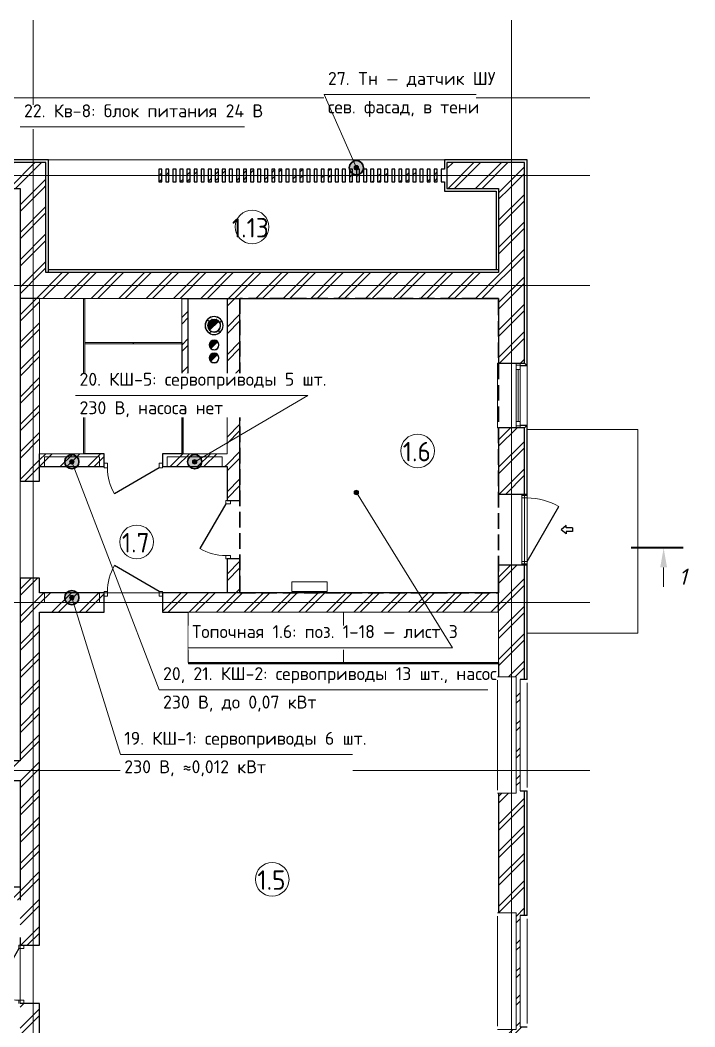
# Model space of a CAD drawing. Header units: millimetres. Extents: x -5016 to 62892, y -6019 to 88916.
# Drawn here: x 12400 to 22834, y 2340 to 17902 of the extents above; entities that cross this region are included whole.
import ezdxf
from ezdxf.enums import TextEntityAlignment as Align

# ---------------------------------------------------------------- set-up
doc = ezdxf.new("R2010")
doc.units = ezdxf.units.MM
for name, pattern in [('ОВ_ШТРИХ', [330, 240, -90]), ('Осевая 12-2-2', [16, 12, -2, 0, -2]), ('Пунктир 2-1_5', [3.5, 2, -1.5])]:
    doc.linetypes.add(name, pattern=pattern)
for name, color, linetype, lineweight in [('A-AREA-IDEN', 8, 'Continuous', 13), ('A-COLS', 8, 'Continuous', 13), ('A-DETL-GENF', 9, 'Continuous', 13), ('A-DOOR', 8, 'Continuous', 13), ('A-FLOR', 9, 'Continuous', 13), ('A-GLAZ', 8, 'Continuous', 13), ('A-WALL', 8, 'Continuous', 13), ('A-WALL-PATT', 8, 'Continuous', 13), ('G-ANNO-SYMB', 8, 'Continuous', 13), ('I-FURN', 9, 'Continuous', 13), ('S-GRID', 8, 'Continuous', 13), ('АР_подложка', 8, 'Continuous', 13), ('ОВ_выноски', 7, 'Continuous', 18), ('ОВ_марки', 7, 'Continuous', 18), ('ТЗ_зона', 8, 'Continuous', 25), ('ТЗ_контекст', 8, 'Continuous', 18), ('ТЗ_ЭОМ', 1, 'Continuous', 35)]:
    doc.layers.add(name, color=color, linetype=linetype, lineweight=lineweight)
doc.styles.add('GOST', font='isocpeur.ttf', dxfattribs={"width": 0.9})
doc.styles.add('GOST Common', font='GOST_Common.ttf', dxfattribs={"height": 300})
doc.styles.add('ISOCPEUR_I', font='isocpeui.ttf', dxfattribs={"height": 250})
pattern_1 = [(45, (0, 0), (-212.132, 212.132), []), (45, (0, 100), (-212.132, 212.132), [])]

# ---------------------------------------------------------------- blocks, each defined once
blk = doc.blocks.new('INT 19 Дверь межкомнатная одностворчатая - 900 х 2370 _800_ Глухое Л-НАР-V1-Этаж 1 - Планировка')
at = {"layer": 'A-DOOR', "lineweight": 25}
blk.add_line((400, 170), (-293, 570), dxfattribs=at)
at = {"layer": 'A-DOOR'}
for p, q in [((-400, 170), (-450, 170)), ((-400, 95), (-400, 170)), ((400, 95), (400, 170)), ((400, 170), (450, 170)), ((450, 170), (450, 95)), ((-450, 150), (-450, 95)), ((-450, 95), (-400, 95)), ((450, 95), (400, 95))]:
    blk.add_line(p, q, dxfattribs=at)
blk.add_arc((400, 170), 800, 150, 180, dxfattribs=at)
blk = doc.blocks.new('INT 19 Дверь межкомнатная одностворчатая - 900 х 2370 _800_ Глухое Л-НАР-1569038-Этаж 1 - Планировка')
at = {"layer": 'A-DOOR', "lineweight": 25}
blk.add_line((400, 170), (-293, 570), dxfattribs=at)
at = {"layer": 'A-DOOR'}
for p, q in [((-400, 170), (-450, 170)), ((-450, 170), (-450, 95)), ((-400, 95), (-400, 170)), ((400, 95), (400, 170)), ((400, 170), (450, 170)), ((450, 170), (450, 95)), ((-450, 95), (-400, 95)), ((450, 95), (400, 95))]:
    blk.add_line(p, q, dxfattribs=at)
blk.add_arc((400, 170), 800, 150, 180, dxfattribs=at)
blk = doc.blocks.new('INT 19 Дверь межкомнатная одностворчатая - 900 х 2370 _800_ Глухое Л-НАР-1569067-Этаж 1 - Планировка')
at = {"layer": 'A-DOOR', "lineweight": 25}
blk.add_line((400, 120), (-293, 520), dxfattribs=at)
at = {"layer": 'A-DOOR'}
for p, q in [((-400, 120), (-450, 120)), ((-450, 120), (-450, 45)), ((-450, 45), (-400, 45)), ((-400, 45), (-400, 120)), ((400, 45), (400, 120)), ((400, 120), (450, 120)), ((450, 45), (400, 45)), ((450, 120), (450, 45))]:
    blk.add_line(p, q, dxfattribs=at)
blk.add_arc((400, 120), 800, 150, 180, dxfattribs=at)
blk = doc.blocks.new('INT 18 Шкаф - INT 18 Шкаф-1611660-Этаж 1 - Планировка')
at = {"layer": 'I-FURN'}
for p, q in [((-400, 350), (400, 350)), ((-400, 350), (-400, -330)), ((400, -330), (400, 350)), ((400, -330), (-400, -330)), ((-398.5, -332), (-0.8, -332)), ((-398.5, -332), (-398.5, -350)), ((-0.8, -350), (-398.5, -350)), ((-0.8, -350), (-0.8, -332)), ((0.8, -332), (398.5, -332)), ((0.8, -332), (0.8, -350)), ((398.5, -350), (0.8, -350)), ((398.5, -350), (398.5, -332))]:
    blk.add_line(p, q, dxfattribs=at)
blk = doc.blocks.new('INT 18 Шкаф - INT 18 Шкаф-1564175-Этаж 1 - Планировка')
at = {"layer": 'I-FURN'}
for p, q in [((-1200, 350), (1200, 350)), ((-1200, 350), (-1200, -430)), ((1200, -430), (1200, 350)), ((1200, -430), (-1200, -430)), ((-1198.5, -432), (-0.8, -432)), ((-1198.5, -432), (-1198.5, -450)), ((-0.8, -450), (-1198.5, -450)), ((-0.8, -450), (-0.8, -432)), ((0.8, -432), (1198.5, -432)), ((0.8, -432), (0.8, -450)), ((1198.5, -450), (0.8, -450)), ((1198.5, -450), (1198.5, -432))]:
    blk.add_line(p, q, dxfattribs=at)
blk = doc.blocks.new('INT 19 Дверь входная одностворчатая с остеклением - 1100 х 2480 ОС-Сверху 2-1581826-Этаж 1 - Планировка')
at = {"layer": 'A-DOOR', "lineweight": 25}
for p, q in [((-30, 940), (-30, 842)), ((-30, 940), (0, 940)), ((0, 940), (30, 940)), ((30, 940), (30, 842)), ((-65, 842), (0, 764)), ((-30, 842), (-65, 842)), ((65, 842), (0, 764)), ((30, 842), (65, 842)), ((490, 240), (-359, 730))]:
    blk.add_line(p, q, dxfattribs=at)
at = {"layer": 'A-DOOR'}
for p, q in [((-550, 240), (-530, 240)), ((-550, 240), (-550, 160)), ((-550, 160), (-530, 160)), ((-530, 160), (-530, 240)), ((-530, 240), (-490, 240)), ((-530, 160), (-530, 240)), ((-490, 160), (-530, 160)), ((-490, 240), (490, 240)), ((-490, 240), (-490, 160)), ((-490, 160), (490, 160)), ((530, 240), (490, 240)), ((490, 240), (490, 160)), ((490, 160), (530, 160)), ((530, 240), (550, 240)), ((530, 160), (530, 240)), ((530, 160), (530, 240)), ((530, 160), (550, 160)), ((550, 240), (550, 160))]:
    blk.add_line(p, q, dxfattribs=at)
blk.add_arc((490, 240), 980, 150, 180, dxfattribs=at)
blk = doc.blocks.new('INT 20 Окно Прямоугольник 1ст - INT 20 Окно Прямоугольник 1ст 1000-3000h-1568821-Этаж 1 - Планировка')
at = {"layer": 'A-GLAZ'}
for p, q in [((460, 240), (-460, 240)), ((-500, 130), (-400, 130)), ((-470, 130), (-500, 130)), ((-500, 70), (-470, 70)), ((-400, 70), (-500, 70)), ((-470, 70), (-470, 130)), ((-400, 130), (-470, 130)), ((-470, 130), (-470, 70)), ((-470, 70), (-400, 70)), ((400, 130), (500, 130)), ((470, 130), (400, 130)), ((500, 70), (400, 70)), ((400, 70), (470, 70)), ((500, 130), (470, 130)), ((470, 130), (470, 70)), ((470, 70), (470, 130)), ((470, 70), (500, 70)), ((-500, -200), (-500, -220)), ((-500, -220), (500, -220)), ((500, -220), (500, -200))]:
    blk.add_line(p, q, dxfattribs=at)
blk = doc.blocks.new('INT 20 Откосы окон снаружи Прямоугольник - INT 20 Откосы окон снаружи Прямоугольник-1566574-Этаж 1 - Планировка')
at = {"layer": 'A-WALL', "lineweight": 25}
for p, q in [((-477, 30), (-477, -80)), ((443, -80), (443, 30))]:
    blk.add_line(p, q, dxfattribs=at)
blk = doc.blocks.new('INT 20 Створка - 05_ Правое поворотно-откидное-1566575-Этаж 1 - Планировка')
at = {"layer": 'A-GLAZ'}
for p, q in [((400, 30), (-400, 30)), ((-400, 30), (-400, -30)), ((400, 30), (-400, 30)), ((-400, 30), (-400, -30)), ((400, -30), (400, 30)), ((400, -30), (400, 30)), ((-400, 0), (400, 0)), ((-400, -30), (400, -30)), ((-400, -30), (400, -30))]:
    blk.add_line(p, q, dxfattribs=at)
blk = doc.blocks.new('INT 18 Шкаф - INT 18 Шкаф-1565127-Этаж 1 - Планировка')
at = {"layer": 'I-FURN'}
for p, q in [((-750, 350), (750, 350)), ((-750, 350), (-750, -330)), ((750, -330), (750, 350)), ((750, -330), (-750, -330)), ((-748.5, -332), (-0.8, -332)), ((-748.5, -332), (-748.5, -350)), ((-0.8, -350), (-748.5, -350)), ((-0.8, -350), (-0.8, -332)), ((0.8, -332), (748.5, -332)), ((0.8, -332), (0.8, -350)), ((748.5, -350), (0.8, -350)), ((748.5, -350), (748.5, -332))]:
    blk.add_line(p, q, dxfattribs=at)
blk = doc.blocks.new('INT 20 Откосы окон снаружи Прямоугольник - INT 20 Откосы окон снаружи Прямоугольник-1566578-Этаж 1 - Планировка')
at = {"layer": 'A-WALL', "lineweight": 25}
for p, q in [((-877, 30), (-877, -80)), ((843, -80), (843, 30))]:
    blk.add_line(p, q, dxfattribs=at)
blk = doc.blocks.new('INT 20 Подоконник - Подоконник внутри-1566579-Этаж 1 - Планировка')
at = {"layer": 'A-GLAZ'}
for p, q in [((-950, 0), (-950, -290)), ((850, 0), (-950, 0)), ((850, -290), (850, 0)), ((-900, -290), (800, -290))]:
    blk.add_line(p, q, dxfattribs=at)
blk = doc.blocks.new('INT 20 Подоконник - Подоконник снаружи-1566581-Этаж 1 - Планировка')
at = {"layer": 'A-GLAZ'}
for p, q in [((-910, 0), (-910, 110)), ((810, 0), (-910, 0)), ((-860, 110), (760, 110)), ((810, 110), (810, 0))]:
    blk.add_line(p, q, dxfattribs=at)
blk = doc.blocks.new('INT 19 Дверь межкомнатная одностворчатая - 900 х 2370 _800_ Глухое П-НАР-1569071-Этаж 1 - Планировка')
at = {"layer": 'A-DOOR', "lineweight": 25}
blk.add_line((-400, 120), (293, 520), dxfattribs=at)
at = {"layer": 'A-DOOR'}
for p, q in [((-400, 120), (-450, 120)), ((-450, 120), (-450, 45)), ((-450, 45), (-400, 45)), ((-400, 45), (-400, 120)), ((400, 45), (400, 120)), ((400, 120), (450, 120)), ((450, 45), (400, 45)), ((450, 120), (450, 45))]:
    blk.add_line(p, q, dxfattribs=at)
blk.add_arc((-400, 120), 800, 360, 30, dxfattribs=at)
blk = doc.blocks.new('INT 18 Шкаф - INT 18 Шкаф-1565469-Этаж 1 - Планировка')
at = {"layer": 'I-FURN'}
for p, q in [((-1200, 330), (-1200, -350)), ((-1200, 330), (1200, 330)), ((-1198.5, 350), (-1198.5, 332)), ((-0.8, 332), (-1198.5, 332)), ((-520, 350), (-0.8, 350)), ((-0.8, 332), (-0.8, 350)), ((0.8, 350), (1198.5, 350)), ((0.8, 350), (0.8, 332)), ((1198.5, 332), (0.8, 332)), ((1198.5, 332), (1198.5, 350)), ((1200, -350), (1200, 330)), ((1200, -350), (-1200, -350))]:
    blk.add_line(p, q, dxfattribs=at)
blk = doc.blocks.new('Разрез - Номер сзади-3578-Этаж 1 - Планировка')
at = {"layer": 'G-ANNO-SYMB'}
blk.add_hatch(color=256, dxfattribs=at).paths.add_polyline_path([(2.47, -3), (3, 0), (3.53, -3)])
at = {"layer": 'G-ANNO-SYMB', "lineweight": 40}
blk.add_line((0, 0), (8, 0), dxfattribs=at)
at = {"layer": 'G-ANNO-SYMB'}
blk.add_line((3, -3), (3, -6), dxfattribs=at)
blk = doc.blocks.new('INT Марка помещения - Номер помещения _ Площадь _ Имя-1615504-Этаж 1 - Планировка')
at = {"layer": 'A-AREA-IDEN'}
for start, end in [(360, 180), (180, 360)]:
    blk.add_arc((0, 0), 2.6, start, end, dxfattribs=at)
blk = doc.blocks.new('АР_plan1')
at = {"layer": 'A-COLS'}
h = blk.add_hatch(dxfattribs=at)
h.set_pattern_fill('FP_3', color=256, style=0, pattern_type=2)
h.set_pattern_definition([(45, (0, 0), (-141.4214, 141.4214), []), (135, (0, 0), (-141.4214, -141.4214), [])])
h.paths.add_polyline_path([(17568, 17715), (17607, 17720), (17643, 17737), (17672, 17762), (17694, 17795), (17705, 17833), (17705, 17872), (17693, 17911), (17672, 17943), (17643, 17969), (17607, 17985), (17568, 17991), (17529, 17985), (17494, 17969), (17464, 17943), (17443, 17910), (17432, 17872), (17432, 17833), (17443, 17795), (17464, 17762), (17494, 17737), (17529, 17720)])
h.paths.add_polyline_path([(17568, 17753), (17534, 17759), (17504, 17776), (17482, 17803), (17472, 17827), (17468, 17853), (17472, 17879), (17482, 17903), (17497, 17923), (17518, 17939), (17542, 17949), (17568, 17953), (17594, 17949), (17618, 17939), (17638, 17923), (17655, 17903), (17667, 17870), (17667, 17835), (17655, 17803), (17632, 17776), (17602, 17759)])
at = {"layer": 'A-DETL-GENF'}
for points in [[(17497, 17782), (17639, 17923), (17618, 17939), (17594, 17949), (17568, 17953), (17542, 17949), (17518, 17939), (17497, 17923), (17482, 17903), (17472, 17879), (17468, 17853), (17472, 17827), (17482, 17803)], [(17517, 17501), (17620, 17604), (17605, 17616), (17587, 17623), (17568, 17626), (17549, 17623), (17532, 17616), (17517, 17604), (17505, 17589), (17498, 17572), (17495, 17553), (17498, 17534), (17505, 17516)], [(17517, 17301), (17620, 17404), (17605, 17416), (17587, 17423), (17568, 17426), (17549, 17423), (17532, 17416), (17517, 17404), (17504, 17386), (17498, 17372), (17495, 17353), (17498, 17334), (17505, 17316)]]:
    blk.add_hatch(color=256, dxfattribs=at).paths.add_polyline_path(points)
at = {"layer": 'A-WALL-PATT', "lineweight": 9}
h = blk.add_hatch(dxfattribs=at)
h.set_pattern_fill('FP_1', color=256, style=0, pattern_type=2)
h.set_pattern_definition(pattern_1)
h.paths.add_polyline_path([(14930, 19973), (14968, 19973), (14968, 20373), (14428, 20373), (14428, 19973), (14568, 19973)])
h.paths.add_polyline_path([(11868, 19973), (12008, 19973), (12008, 20373), (11868, 20373), (11868, 20243)])
h = blk.add_hatch(dxfattribs=at)
h.set_pattern_fill('FP_1', color=256, style=0, pattern_type=2)
h.set_pattern_definition(pattern_1)
h.paths.add_polyline_path([(16711, 20073), (16761, 20073), (16761, 20273), (16711, 20273)])
h = blk.add_hatch(dxfattribs=at)
h.set_pattern_fill('FP_1', color=256, style=0, pattern_type=2)
h.set_pattern_definition(pattern_1)
h.paths.add_polyline_path([(16820, 20073), (16870, 20073), (16870, 20273), (16820, 20273)])
h = blk.add_hatch(dxfattribs=at)
h.set_pattern_fill('FP_1', color=256, style=0, pattern_type=2)
h.set_pattern_definition(pattern_1)
h.paths.add_polyline_path([(17038, 20073), (17088, 20073), (17088, 20273), (17038, 20273)])
h = blk.add_hatch(dxfattribs=at)
h.set_pattern_fill('FP_1', color=256, style=0, pattern_type=2)
h.set_pattern_definition(pattern_1)
h.paths.add_polyline_path([(17148, 20073), (17198, 20073), (17198, 20273), (17148, 20273)])
h = blk.add_hatch(dxfattribs=at)
h.set_pattern_fill('FP_1', color=256, style=0, pattern_type=2)
h.set_pattern_definition(pattern_1)
h.paths.add_polyline_path([(17257, 20073), (17307, 20073), (17307, 20273), (17257, 20273)])
h = blk.add_hatch(dxfattribs=at)
h.set_pattern_fill('FP_1', color=256, style=0, pattern_type=2)
h.set_pattern_definition(pattern_1)
h.paths.add_polyline_path([(17475, 20073), (17525, 20073), (17525, 20273), (17475, 20273)])
h = blk.add_hatch(dxfattribs=at)
h.set_pattern_fill('FP_1', color=256, style=0, pattern_type=2)
h.set_pattern_definition(pattern_1)
h.paths.add_polyline_path([(17584, 20073), (17634, 20073), (17634, 20273), (17584, 20273)])
h = blk.add_hatch(dxfattribs=at)
h.set_pattern_fill('FP_1', color=256, style=0, pattern_type=2)
h.set_pattern_definition(pattern_1)
h.paths.add_polyline_path([(17693, 20073), (17743, 20073), (17743, 20273), (17693, 20273)])
h = blk.add_hatch(dxfattribs=at)
h.set_pattern_fill('FP_1', color=256, style=0, pattern_type=2)
h.set_pattern_definition(pattern_1)
h.paths.add_polyline_path([(17803, 20073), (17853, 20073), (17853, 20273), (17803, 20273)])
h = blk.add_hatch(dxfattribs=at)
h.set_pattern_fill('FP_1', color=256, style=0, pattern_type=2)
h.set_pattern_definition(pattern_1)
h.paths.add_polyline_path([(17912, 20073), (17962, 20073), (17962, 20273), (17912, 20273)])
h = blk.add_hatch(dxfattribs=at)
h.set_pattern_fill('FP_1', color=256, style=0, pattern_type=2)
h.set_pattern_definition(pattern_1)
h.paths.add_polyline_path([(18021, 20073), (18071, 20073), (18071, 20273), (18021, 20273)])
h = blk.add_hatch(dxfattribs=at)
h.set_pattern_fill('FP_1', color=256, style=0, pattern_type=2)
h.set_pattern_definition(pattern_1)
h.paths.add_polyline_path([(18130, 20073), (18180, 20073), (18180, 20273), (18130, 20273)])
h = blk.add_hatch(dxfattribs=at)
h.set_pattern_fill('FP_1', color=256, style=0, pattern_type=2)
h.set_pattern_definition(pattern_1)
h.paths.add_polyline_path([(18239, 20073), (18289, 20073), (18289, 20273), (18239, 20273)])
h = blk.add_hatch(dxfattribs=at)
h.set_pattern_fill('FP_1', color=256, style=0, pattern_type=2)
h.set_pattern_definition(pattern_1)
h.paths.add_polyline_path([(18349, 20073), (18399, 20073), (18399, 20273), (18349, 20273)])
h = blk.add_hatch(dxfattribs=at)
h.set_pattern_fill('FP_1', color=256, style=0, pattern_type=2)
h.set_pattern_definition(pattern_1)
h.paths.add_polyline_path([(18458, 20073), (18508, 20073), (18508, 20273), (18458, 20273)])
h = blk.add_hatch(dxfattribs=at)
h.set_pattern_fill('FP_1', color=256, style=0, pattern_type=2)
h.set_pattern_definition(pattern_1)
h.paths.add_polyline_path([(18567, 20073), (18617, 20073), (18617, 20273), (18567, 20273)])
h = blk.add_hatch(dxfattribs=at)
h.set_pattern_fill('FP_1', color=256, style=0, pattern_type=2)
h.set_pattern_definition(pattern_1)
h.paths.add_polyline_path([(18676, 20073), (18726, 20073), (18726, 20273), (18676, 20273)])
h = blk.add_hatch(dxfattribs=at)
h.set_pattern_fill('FP_1', color=256, style=0, pattern_type=2)
h.set_pattern_definition(pattern_1)
h.paths.add_polyline_path([(18785, 20073), (18835, 20073), (18835, 20273), (18785, 20273)])
h = blk.add_hatch(dxfattribs=at)
h.set_pattern_fill('FP_1', color=256, style=0, pattern_type=2)
h.set_pattern_definition(pattern_1)
h.paths.add_polyline_path([(18895, 20073), (18945, 20073), (18945, 20273), (18895, 20273)])
h = blk.add_hatch(dxfattribs=at)
h.set_pattern_fill('FP_1', color=256, style=0, pattern_type=2)
h.set_pattern_definition(pattern_1)
h.paths.add_polyline_path([(19113, 20073), (19163, 20073), (19163, 20273), (19113, 20273)])
h = blk.add_hatch(dxfattribs=at)
h.set_pattern_fill('FP_1', color=256, style=0, pattern_type=2)
h.set_pattern_definition(pattern_1)
h.paths.add_polyline_path([(19222, 20073), (19272, 20073), (19272, 20273), (19222, 20273)])
h = blk.add_hatch(dxfattribs=at)
h.set_pattern_fill('FP_1', color=256, style=0, pattern_type=2)
h.set_pattern_definition(pattern_1)
h.paths.add_polyline_path([(19331, 20073), (19381, 20073), (19381, 20273), (19331, 20273)])
h = blk.add_hatch(dxfattribs=at)
h.set_pattern_fill('FP_1', color=256, style=0, pattern_type=2)
h.set_pattern_definition(pattern_1)
h.paths.add_polyline_path([(19550, 20073), (19600, 20073), (19600, 20273), (19550, 20273)])
h = blk.add_hatch(dxfattribs=at)
h.set_pattern_fill('FP_1', color=256, style=0, pattern_type=2)
h.set_pattern_definition(pattern_1)
h.paths.add_polyline_path([(19659, 20073), (19709, 20073), (19709, 20273), (19659, 20273)])
h = blk.add_hatch(dxfattribs=at)
h.set_pattern_fill('FP_1', color=256, style=0, pattern_type=2)
h.set_pattern_definition(pattern_1)
h.paths.add_polyline_path([(19768, 20073), (19818, 20073), (19818, 20273), (19768, 20273)])
h = blk.add_hatch(dxfattribs=at)
h.set_pattern_fill('FP_1', color=256, style=0, pattern_type=2)
h.set_pattern_definition(pattern_1)
h.paths.add_polyline_path([(19986, 20073), (20036, 20073), (20036, 20273), (19986, 20273)])
h = blk.add_hatch(dxfattribs=at)
h.set_pattern_fill('FP_1', color=256, style=0, pattern_type=2)
h.set_pattern_definition(pattern_1)
h.paths.add_polyline_path([(20096, 20073), (20146, 20073), (20146, 20273), (20096, 20273)])
h = blk.add_hatch(dxfattribs=at)
h.set_pattern_fill('FP_1', color=256, style=0, pattern_type=2)
h.set_pattern_definition(pattern_1)
h.paths.add_polyline_path([(20205, 20073), (20255, 20073), (20255, 20273), (20205, 20273)])
h = blk.add_hatch(dxfattribs=at)
h.set_pattern_fill('FP_1', color=256, style=0, pattern_type=2)
h.set_pattern_definition(pattern_1)
h.paths.add_polyline_path([(20423, 20073), (20473, 20073), (20473, 20273), (20423, 20273)])
h = blk.add_hatch(dxfattribs=at)
h.set_pattern_fill('FP_1', color=256, style=0, pattern_type=2)
h.set_pattern_definition(pattern_1)
h.paths.add_polyline_path([(20532, 20073), (20582, 20073), (20582, 20273), (20532, 20273)])
h = blk.add_hatch(dxfattribs=at)
h.set_pattern_fill('FP_1', color=256, style=0, pattern_type=2)
h.set_pattern_definition(pattern_1)
h.paths.add_polyline_path([(20641, 20073), (20691, 20073), (20691, 20273), (20641, 20273)])
h = blk.add_hatch(dxfattribs=at)
h.set_pattern_fill('FP_1', color=256, style=0, pattern_type=2)
h.set_pattern_definition(pattern_1)
h.paths.add_polyline_path([(20860, 20073), (20910, 20073), (20910, 20273), (20860, 20273)])
h = blk.add_hatch(dxfattribs=at)
h.set_pattern_fill('FP_1', color=256, style=0, pattern_type=2)
h.set_pattern_definition(pattern_1)
h.paths.add_polyline_path([(20969, 20073), (21019, 20073), (21019, 20273), (20969, 20273)])
h = blk.add_hatch(dxfattribs=at)
h.set_pattern_fill('FP_1', color=256, style=0, pattern_type=2)
h.set_pattern_definition(pattern_1)
h.paths.add_polyline_path([(21968, 19973), (22368, 19973), (22368, 20373), (21168, 20373), (21168, 19973)])
h = blk.add_hatch(dxfattribs=at)
h.set_pattern_fill('FP_1', color=256, style=0, pattern_type=2)
h.set_pattern_definition(pattern_1)
h.paths.add_polyline_path([(14568, 18673), (14968, 18673), (14968, 19973), (14568, 19973)])
h = blk.add_hatch(dxfattribs=at)
h.set_pattern_fill('FP_1', color=256, style=0, pattern_type=2)
h.set_pattern_definition(pattern_1)
h.paths.add_polyline_path([(22368, 18673), (22368, 19973), (21968, 19973), (21968, 18673), (22150, 18673)])
h = blk.add_hatch(dxfattribs=at)
h.set_pattern_fill('FP_1', color=256, style=0, pattern_type=2)
h.set_pattern_definition(pattern_1)
h.paths.add_polyline_path([(21968, 18273), (21968, 18673), (14568, 18673), (14568, 18273), (20706, 18273)])
h = blk.add_hatch(dxfattribs=at)
h.set_pattern_fill('FP_1', color=256, style=0, pattern_type=2)
h.set_pattern_definition(pattern_1)
h.paths.add_polyline_path([(21968, 5973), (22368, 5973), (22368, 7013), (22298, 7013), (22298, 8733), (22368, 8733), (22368, 10663), (22298, 10663), (22298, 12383), (22368, 12383), (22368, 14148), (21968, 14148), (21968, 12423), (22238, 12423), (22238, 10623), (21968, 10623), (21968, 8773), (22238, 8773), (22238, 6973), (21968, 6973), (21968, 6100)])
h.paths.add_polyline_path([(22368, 15248), (22368, 16273), (21968, 16273), (21968, 15248)])
h.paths.add_polyline_path([(21968, 17273), (22368, 17273), (22368, 18673), (21968, 18673), (21968, 18173)])
h = blk.add_hatch(dxfattribs=at)
h.set_pattern_fill('FP_1', color=256, style=0, pattern_type=2)
h.set_pattern_definition(pattern_1)
h.paths.add_polyline_path([(14868, 5973), (14868, 7373), (14568, 7373), (14568, 5973)])
h.paths.add_polyline_path([(14868, 8273), (14868, 13948), (14568, 13948), (14568, 8273)])
h.paths.add_polyline_path([(14568, 15448), (14868, 15448), (14868, 18273), (14568, 18273), (14568, 15873)])
h = blk.add_hatch(dxfattribs=at)
h.set_pattern_fill('FP_1', color=256, style=0, pattern_type=2)
h.set_pattern_definition(pattern_1)
h.paths.add_polyline_path([(17168, 16673), (17168, 18273), (17068, 18273), (17068, 16673), (17088, 16673)])
h = blk.add_hatch(dxfattribs=at)
h.set_pattern_fill('FP_1', color=256, style=0, pattern_type=2)
h.set_pattern_definition(pattern_1)
h.paths.add_polyline_path([(17968, 13723), (17968, 14248), (17768, 14248), (17768, 13723), (17818, 13723)])
h.paths.add_polyline_path([(17768, 15148), (17968, 15148), (17968, 18273), (17768, 18273), (17768, 15673)])
h = blk.add_hatch(dxfattribs=at)
h.set_pattern_fill('FP_1', color=256, style=0, pattern_type=2)
h.set_pattern_definition(pattern_1)
h.paths.add_polyline_path([(17168, 16773), (17168, 16673), (17768, 16673), (17768, 16773)])
h = blk.add_hatch(dxfattribs=at)
h.set_pattern_fill('FP_1', color=256, style=0, pattern_type=2)
h.set_pattern_definition(pattern_1)
h.paths.add_polyline_path([(17768, 15673), (17768, 15873), (16768, 15873), (16768, 15673), (17088, 15673)])
h.paths.add_polyline_path([(15868, 15673), (15868, 15873), (14868, 15873), (14868, 15673), (15548, 15673)])
h = blk.add_hatch(dxfattribs=at)
h.set_pattern_fill('FP_1', color=256, style=0, pattern_type=2)
h.set_pattern_definition(pattern_1)
h.paths.add_polyline_path([(21968, 13423), (21968, 13723), (16768, 13723), (16768, 13423), (20706, 13423)])
h.paths.add_polyline_path([(15868, 13423), (15868, 13723), (14868, 13723), (14868, 13423), (14930, 13423)])
h = blk.add_hatch(dxfattribs=at)
h.set_pattern_fill('FP_1', color=256, style=0, pattern_type=2)
h.set_pattern_definition(pattern_1)
h.paths.add_polyline_path([(14568, 10823), (14568, 11123), (10718, 11123), (10718, 10823), (14208, 10823)])
h.paths.add_polyline_path([(9153, 10823), (9218, 10823), (9218, 11123), (7268, 11123), (7268, 10823), (9048, 10823)])
h.paths.add_polyline_path([(6368, 10823), (6368, 11123), (2368, 11123), (2368, 10823), (6265, 10823)])
h = blk.add_hatch(dxfattribs=at)
h.set_pattern_fill('FP_1', color=256, style=0, pattern_type=2)
h.set_pattern_definition(pattern_1)
h.paths.add_polyline_path([(14568, 8973), (14568, 9173), (11868, 9173), (11868, 8973), (13486, 8973)])
at = {"layer": 'A-COLS', "lineweight": 25}
for centre, radius, start, end in [((17568, 17853), 140, 90, 270), ((17568, 17853), 138, 90, 270), ((17568, 17853), 138, 90, 270), ((17568, 17853), 100, 126.6454, 132.023), ((17568, 17853), 100, 126.6454, 132.023), ((17568, 17853), 100, 107.977, 113.3546), ((17568, 17853), 100, 107.977, 113.3546), ((17568, 17853), 140, 270, 90), ((17568, 17853), 138, 270, 90), ((17568, 17853), 138, 270, 90), ((17568, 17853), 100, 270, 44.9617), ((17568, 17853), 100, 270, 44.9617), ((17568, 17853), 98, 270, 44.232), ((17568, 17853), 100, 66.6454, 72.023), ((17568, 17853), 100, 66.6454, 72.023), ((17568, 17853), 100, 47.977, 53.3546), ((17568, 17853), 100, 47.977, 53.3546), ((17568, 17853), 100, 167.977, 173.3546), ((17568, 17853), 100, 167.977, 173.3546), ((17568, 17853), 100, 186.6454, 192.023), ((17568, 17853), 100, 186.6454, 192.023), ((17568, 17853), 100, 224.9617, 270), ((17568, 17853), 100, 224.9617, 270), ((17568, 17853), 98, 224.9617, 270), ((17568, 17553), 75, 90, 270), ((17568, 17553), 73, 109.9712, 115.0288), ((17568, 17553), 75, 270, 90), ((17568, 17553), 73, 270, 45), ((17568, 17553), 73, 64.9712, 70.0288), ((17568, 17553), 73, 154.9712, 160.0288), ((17568, 17553), 73, 199.9712, 205.0288), ((17568, 17553), 73, 225, 270), ((17568, 17353), 75, 90, 270), ((17568, 17353), 73, 154.9712, 160.0288), ((17568, 17353), 73, 199.9712, 205.0288), ((17568, 17353), 73, 225, 270), ((17568, 17353), 73, 109.9712, 115.0288), ((17568, 17353), 75, 270, 90), ((17568, 17353), 73, 270, 45), ((17568, 17353), 73, 64.9712, 70.0288)]:
    blk.add_arc(centre, radius, start, end, dxfattribs=at)
at = {"layer": 'A-DETL-GENF'}
for p, q in [((17497, 17782), (17639, 17923)), ((17517, 17501), (17620, 17604)), ((17517, 17301), (17620, 17404))]:
    blk.add_line(p, q, dxfattribs=at)
for centre, radius in [((17568, 17853), 100), ((17568, 17553), 73), ((17568, 17353), 73)]:
    blk.add_arc(centre, radius, 45, 225, dxfattribs=at)
at = {"layer": 'A-FLOR'}
for p, q in [((21128, 20413), (15008, 20413)), ((24118, 16248), (22408, 16248)), ((24118, 13098), (24118, 16248)), ((14568, 15448), (14568, 13948)), ((15868, 13723), (16768, 13723)), ((22408, 13098), (24118, 13098)), ((14568, 7373), (14568, 8273))]:
    blk.add_line(p, q, dxfattribs=at)
at = {"layer": 'A-WALL', "lineweight": 25}
for p, q in [((15008, 20413), (14388, 20413)), ((15008, 18673), (15008, 20413)), ((21128, 20413), (21128, 20273)), ((22408, 20413), (21128, 20413)), ((22408, 17233), (22408, 20413)), ((14968, 20373), (14428, 20373)), ((14968, 18673), (14968, 20373)), ((16711, 20273), (16711, 20073)), ((16761, 20273), (16711, 20273)), ((16761, 20073), (16761, 20273)), ((16820, 20273), (16820, 20073)), ((16870, 20273), (16820, 20273)), ((16870, 20073), (16870, 20273)), ((16929, 20273), (16929, 20073)), ((16979, 20273), (16929, 20273)), ((16979, 20073), (16979, 20273)), ((17038, 20273), (17038, 20073)), ((17088, 20273), (17038, 20273)), ((17088, 20073), (17088, 20273)), ((17148, 20273), (17148, 20073)), ((17198, 20273), (17148, 20273)), ((17198, 20073), (17198, 20273)), ((17257, 20273), (17257, 20073)), ((17307, 20273), (17257, 20273)), ((17307, 20073), (17307, 20273)), ((17366, 20273), (17366, 20073)), ((17416, 20273), (17366, 20273)), ((17416, 20073), (17416, 20273)), ((17475, 20273), (17475, 20073)), ((17525, 20273), (17475, 20273)), ((17525, 20073), (17525, 20273)), ((17584, 20273), (17584, 20073)), ((17634, 20273), (17584, 20273)), ((17634, 20073), (17634, 20273)), ((17693, 20273), (17693, 20073)), ((17743, 20273), (17693, 20273)), ((17743, 20073), (17743, 20273)), ((17803, 20273), (17803, 20073)), ((17853, 20273), (17803, 20273)), ((17853, 20073), (17853, 20273)), ((17912, 20273), (17912, 20073)), ((17962, 20273), (17912, 20273)), ((17962, 20073), (17962, 20273)), ((18021, 20273), (18021, 20073)), ((18071, 20273), (18021, 20273)), ((18071, 20073), (18071, 20273)), ((18130, 20273), (18130, 20073)), ((18180, 20273), (18130, 20273)), ((18180, 20073), (18180, 20273)), ((18239, 20273), (18239, 20073)), ((18289, 20273), (18239, 20273)), ((18289, 20073), (18289, 20273)), ((18349, 20273), (18349, 20073)), ((18399, 20273), (18349, 20273)), ((18399, 20073), (18399, 20273)), ((18458, 20273), (18458, 20073)), ((18508, 20273), (18458, 20273)), ((18508, 20073), (18508, 20273)), ((18567, 20273), (18567, 20073)), ((18617, 20273), (18567, 20273)), ((18617, 20073), (18617, 20273)), ((18676, 20273), (18676, 20073)), ((18726, 20273), (18676, 20273)), ((18726, 20073), (18726, 20273)), ((18785, 20273), (18785, 20073)), ((18835, 20273), (18785, 20273)), ((18835, 20073), (18835, 20273)), ((18895, 20273), (18895, 20073)), ((18945, 20273), (18895, 20273)), ((18945, 20073), (18945, 20273)), ((19004, 20273), (19004, 20073)), ((19054, 20273), (19004, 20273)), ((19054, 20073), (19054, 20273)), ((19113, 20273), (19113, 20073)), ((19163, 20273), (19113, 20273)), ((19163, 20073), (19163, 20273)), ((19222, 20273), (19222, 20073)), ((19272, 20273), (19222, 20273)), ((19272, 20073), (19272, 20273)), ((19331, 20273), (19331, 20073)), ((19381, 20273), (19331, 20273)), ((19381, 20073), (19381, 20273)), ((19440, 20273), (19440, 20073)), ((19490, 20273), (19440, 20273)), ((19490, 20073), (19490, 20273)), ((19550, 20273), (19550, 20073)), ((19600, 20273), (19550, 20273)), ((19600, 20073), (19600, 20273)), ((19659, 20273), (19659, 20073)), ((19709, 20273), (19659, 20273)), ((19709, 20073), (19709, 20273)), ((19768, 20273), (19768, 20073)), ((19818, 20273), (19768, 20273)), ((19818, 20073), (19818, 20273)), ((19877, 20273), (19877, 20073)), ((19927, 20273), (19877, 20273)), ((19927, 20073), (19927, 20273)), ((19986, 20273), (19986, 20073)), ((20036, 20273), (19986, 20273)), ((20036, 20073), (20036, 20273)), ((20096, 20273), (20096, 20073)), ((20146, 20273), (20096, 20273)), ((20146, 20073), (20146, 20273)), ((20205, 20273), (20205, 20073)), ((20255, 20273), (20205, 20273)), ((20255, 20073), (20255, 20273)), ((20314, 20273), (20314, 20073)), ((20364, 20273), (20314, 20273)), ((20364, 20073), (20364, 20273)), ((20423, 20273), (20423, 20073)), ((20473, 20273), (20423, 20273)), ((20473, 20073), (20473, 20273)), ((20532, 20273), (20532, 20073)), ((20582, 20273), (20532, 20273)), ((20582, 20073), (20582, 20273)), ((20641, 20273), (20641, 20073)), ((20691, 20273), (20641, 20273)), ((20691, 20073), (20691, 20273)), ((20751, 20273), (20751, 20073)), ((20801, 20273), (20751, 20273)), ((20801, 20073), (20801, 20273)), ((20860, 20273), (20860, 20073)), ((20910, 20273), (20860, 20273)), ((20910, 20073), (20910, 20273)), ((20969, 20273), (20969, 20073)), ((21019, 20273), (20969, 20273)), ((21019, 20073), (21019, 20273)), ((21078, 20273), (21078, 20073)), ((21128, 20273), (21078, 20273)), ((22368, 20373), (21168, 20373)), ((21168, 20373), (21168, 19973)), ((22368, 17273), (22368, 20373)), ((14428, 19973), (14568, 19973)), ((14568, 19973), (14568, 15448)), ((16711, 20073), (16761, 20073)), ((16820, 20073), (16870, 20073)), ((16929, 20073), (16979, 20073)), ((17038, 20073), (17088, 20073)), ((17148, 20073), (17198, 20073)), ((17257, 20073), (17307, 20073)), ((17366, 20073), (17416, 20073)), ((17475, 20073), (17525, 20073)), ((17584, 20073), (17634, 20073)), ((17693, 20073), (17743, 20073)), ((17803, 20073), (17853, 20073)), ((17912, 20073), (17962, 20073)), ((18021, 20073), (18071, 20073)), ((18130, 20073), (18180, 20073)), ((18239, 20073), (18289, 20073)), ((18349, 20073), (18399, 20073)), ((18458, 20073), (18508, 20073)), ((18567, 20073), (18617, 20073)), ((18676, 20073), (18726, 20073)), ((18785, 20073), (18835, 20073)), ((18895, 20073), (18945, 20073)), ((19004, 20073), (19054, 20073)), ((19113, 20073), (19163, 20073)), ((19222, 20073), (19272, 20073)), ((19331, 20073), (19381, 20073)), ((19440, 20073), (19490, 20073)), ((19550, 20073), (19600, 20073)), ((19659, 20073), (19709, 20073)), ((19768, 20073), (19818, 20073)), ((19877, 20073), (19927, 20073)), ((19986, 20073), (20036, 20073)), ((20096, 20073), (20146, 20073)), ((20205, 20073), (20255, 20073)), ((20314, 20073), (20364, 20073)), ((20423, 20073), (20473, 20073)), ((20532, 20073), (20582, 20073)), ((20641, 20073), (20691, 20073)), ((20751, 20073), (20801, 20073)), ((20860, 20073), (20910, 20073)), ((20969, 20073), (21019, 20073)), ((21078, 20073), (21128, 20073)), ((21128, 20073), (21128, 19933)), ((21128, 19933), (21928, 19933)), ((21168, 19973), (21968, 19973)), ((21928, 19933), (21928, 18713)), ((21968, 19973), (21968, 18673)), ((21968, 18713), (15008, 18713)), ((21968, 18673), (14968, 18673)), ((14868, 18273), (14568, 18273)), ((15548, 18273), (15568, 18273)), ((17068, 18273), (21968, 18273)), ((17168, 16773), (17168, 18273)), ((17768, 18273), (17768, 16673)), ((17968, 15148), (17968, 18273)), ((21968, 18273), (21968, 17273)), ((17068, 17593), (17068, 16673)), ((21968, 17273), (22368, 17273)), ((22368, 17273), (22408, 17233)), ((17068, 16673), (17088, 16673)), ((17768, 16773), (17168, 16773)), ((21968, 16273), (21968, 15248)), ((22368, 16273), (21968, 16273)), ((22408, 16313), (22368, 16273)), ((22368, 15248), (22368, 16273)), ((22408, 15248), (22408, 16313)), ((14868, 15448), (14868, 15873)), ((15868, 15873), (15548, 15873)), ((15868, 15673), (15868, 15873)), ((17088, 15873), (16768, 15873)), ((16768, 15873), (16768, 15673)), ((14868, 15673), (15868, 15673)), ((16768, 15673), (17768, 15673)), ((17768, 15673), (17768, 15148)), ((14568, 15448), (14868, 15448)), ((17768, 15148), (17968, 15148)), ((21968, 15248), (22408, 15248)), ((17968, 14248), (17768, 14248)), ((17768, 14248), (17768, 13723)), ((17968, 13723), (17968, 14248)), ((22408, 14148), (21968, 14148)), ((21968, 13423), (21968, 14148)), ((22368, 12383), (22368, 14148)), ((22408, 12383), (22408, 14148)), ((14568, 13948), (14568, 11123)), ((14868, 13948), (14568, 13948)), ((14868, 13723), (14868, 13948)), ((15868, 13723), (14868, 13723)), ((15868, 13423), (15868, 13723)), ((21968, 13723), (16768, 13723)), ((16768, 13723), (16768, 13423)), ((14868, 8273), (14868, 13423)), ((14868, 13423), (15868, 13423)), ((16768, 13423), (17168, 13423)), ((21968, 12643), (21968, 12423)), ((14568, 11123), (11868, 11123)), ((11868, 10823), (14568, 10823)), ((14568, 10823), (14568, 8973)), ((21968, 10623), (21968, 8773)), ((22368, 8733), (22368, 10663)), ((22408, 8733), (22408, 10663)), ((14568, 9173), (11868, 9173)), ((14568, 8393), (14568, 8273)), ((14568, 8273), (14868, 8273)), ((14868, 7373), (14568, 7373)), ((14868, 5973), (14868, 7373))]:
    blk.add_line(p, q, dxfattribs=at)
at = {"layer": 'A-WALL'}
for p, q in [((22328, 15248), (22328, 14148)), ((22368, 15248), (22368, 14148)), ((22408, 15248), (22408, 14148))]:
    blk.add_line(p, q, dxfattribs=at)
at = {"layer": 'G-ANNO-SYMB', "linetype": 'Пунктир 2-1_5'}
blk.add_line((24518, 14415), (24819, 14415), dxfattribs=at)
at = {"layer": 'S-GRID', "color": 251, "linetype": 'Осевая 12-2-2', "true_color": 0x646464}
for p, q in [((14768, 22575), (14768, -1346)), ((22168, 22575), (22168, -1346)), ((23376, 21373), (-1176, 21373)), ((23376, 20173), (-1176, 20173)), ((23376, 18473), (-1176, 18473)), ((23376, 13573), (-1176, 13573)), ((23376, 10973), (-1176, 10973))]:
    blk.add_line(p, q, dxfattribs=at)
at = {"layer": 'A-AREA-IDEN', "xscale": 99.99999999999993, "yscale": 99.99999999999993, "zscale": 99.99999999999993}
for p in [(18155, 19378), (16370, 16755), (20714, 15916), (16370, 14509), (18466, 9293)]:
    blk.add_blockref('INT Марка помещения - Номер помещения _ Площадь _ Имя-1615504-Этаж 1 - Планировка', p, dxfattribs=at)
at = {"layer": 'A-DOOR', "lineweight": 25}
for name, p, rotation in [('INT 19 Дверь межкомнатная одностворчатая - 900 х 2370 _800_ Глухое П-НАР-1569071-Этаж 1 - Планировка', (16318, 15773), 180), ('INT 19 Дверь межкомнатная одностворчатая - 900 х 2370 _800_ Глухое Л-НАР-1569067-Этаж 1 - Планировка', (17868, 14698), 89.9999999999999), ('INT 19 Дверь входная одностворчатая с остеклением - 1100 х 2480 ОС-Сверху 2-1581826-Этаж 1 - Планировка', (22168, 14698), 269.9999999999999), ('INT 19 Дверь межкомнатная одностворчатая - 900 х 2370 _800_ Глухое Л-НАР-V1-Этаж 1 - Планировка', (14718, 7823), 89.99999999999993)]:
    blk.add_blockref(name, p, dxfattribs=dict(at, rotation=rotation))
blk.add_blockref('INT 19 Дверь межкомнатная одностворчатая - 900 х 2370 _800_ Глухое Л-НАР-1569038-Этаж 1 - Планировка', (16318, 13573), dxfattribs=at)
at = {"layer": 'A-GLAZ'}
for name, p, rotation in [('INT 20 Окно Прямоугольник 1ст - INT 20 Окно Прямоугольник 1ст 1000-3000h-1568821-Этаж 1 - Планировка', (22168, 16773), 269.9999999999999), ('INT 20 Створка - 05_ Правое поворотно-откидное-1566575-Этаж 1 - Планировка', (22268, 16773), 269.9999999999999), ('INT 20 Подоконник - Подоконник внутри-1566579-Этаж 1 - Планировка', (22238, 11473), 269.9999999999999), ('INT 20 Подоконник - Подоконник снаружи-1566581-Этаж 1 - Планировка', (22298, 11473), 270.0000000000007), ('INT 20 Подоконник - Подоконник внутри-1566579-Этаж 1 - Планировка', (22238, 7823), 269.9999999999999), ('INT 20 Подоконник - Подоконник снаружи-1566581-Этаж 1 - Планировка', (22298, 7823), 270.0000000000007)]:
    blk.add_blockref(name, p, dxfattribs=dict(at, rotation=rotation))
at = {"layer": 'A-WALL', "lineweight": 25, "rotation": 269.9999999999999}
for name, p in [('INT 20 Откосы окон снаружи Прямоугольник - INT 20 Откосы окон снаружи Прямоугольник-1566574-Этаж 1 - Планировка', (22378, 16756)), ('INT 20 Откосы окон снаружи Прямоугольник - INT 20 Откосы окон снаружи Прямоугольник-1566578-Этаж 1 - Планировка', (22378, 11506)), ('INT 20 Откосы окон снаружи Прямоугольник - INT 20 Откосы окон снаружи Прямоугольник-1566578-Этаж 1 - Планировка', (22378, 7856))]:
    blk.add_blockref(name, p, dxfattribs=at)
at = {"layer": 'G-ANNO-SYMB', "extrusion": (0, 0, -1), "xscale": 99.99999999999993, "yscale": 99.99999999999993, "zscale": 99.99999999999993}
blk.add_blockref('Разрез - Номер сзади-3578-Этаж 1 - Планировка', (-24819, 14415), dxfattribs=at)
at = {"layer": 'I-FURN'}
for name, p, rotation in [('INT 18 Шкаф - INT 18 Шкаф-1565469-Этаж 1 - Планировка', (15218, 17073), 270.0000000000002), ('INT 18 Шкаф - INT 18 Шкаф-1611660-Этаж 1 - Планировка', (17418, 16273), 269.9999999999993)]:
    blk.add_blockref(name, p, dxfattribs=dict(at, rotation=rotation))
for name, p in [('INT 18 Шкаф - INT 18 Шкаф-1565127-Этаж 1 - Планировка', (16318, 17923)), ('INT 18 Шкаф - INT 18 Шкаф-1564175-Этаж 1 - Планировка', (18368, 13073)), ('INT 18 Шкаф - INT 18 Шкаф-1564175-Этаж 1 - Планировка', (20768, 13073))]:
    blk.add_blockref(name, p, dxfattribs=at)
at = {"layer": 'A-AREA-IDEN', "char_height": 300, "attachment_point": 1, "style": 'GOST Common'}
for s, insert, width in [('1.13', (17843, 19516), 761.6), ('1.8', (16141, 16894), 561.18), ('1.6', (20485, 16055), 561.18), ('1.7', (16141, 14647), 561.18), ('1.5', (18237, 9432), 561.18)]:
    blk.add_mtext(s, dxfattribs=dict(at, insert=insert, width=width))
at = {"layer": 'G-ANNO-SYMB', "insert": (24752, 14097), "char_height": 250, "width": 160.34, "attachment_point": 1, "style": 'ISOCPEUR_I', "bg_fill": 3, "box_fill_scale": 0, "bg_fill_color": 256, "bg_fill_true_color": 256, "bg_fill_transparency": 256}
blk.add_mtext('\\fISOCPEUR|b0|i1|c204|p34|;1', dxfattribs=at)

msp = doc.modelspace()

# ---------------------------------------------------------------- block references
at = {"layer": 'АР_подложка'}
msp.add_blockref('АР_plan1', (-2168, -4673), dxfattribs=at)

# ---------------------------------------------------------------- next in the draw order: hatches: boundary and pattern name
at = {"layer": 'ОВ_выноски'}
h = msp.add_hatch(color=7, dxfattribs=at)
edge = h.paths.add_edge_path()
edge.add_arc((17600, 15620), 35, 0, 360)
h = msp.add_hatch(color=7, dxfattribs=at)
edge = h.paths.add_edge_path()
edge.add_arc((13200, 11075), 35, 0, 360)
h = msp.add_hatch(color=7, dxfattribs=at)
edge = h.paths.add_edge_path()
edge.add_arc((15100, 11075), 35, 0, 360)
h = msp.add_hatch(color=7, dxfattribs=at)
edge = h.paths.add_edge_path()
edge.add_arc((17600, 10600), 35, 0, 360)
h = msp.add_hatch(color=7, dxfattribs=at)
edge = h.paths.add_edge_path()
edge.add_arc((13200, 8975), 35, 0, 360)
at = {"layer": 'ТЗ_ЭОМ'}
h = msp.add_hatch(color=1, dxfattribs=at)
edge = h.paths.add_edge_path()
edge.add_arc((17600, 15620), 110, 0, 360)
h = msp.add_hatch(color=1, dxfattribs=at)
edge = h.paths.add_edge_path()
edge.add_arc((13200, 11075), 110, 0, 360)
h = msp.add_hatch(color=1, dxfattribs=at)
edge = h.paths.add_edge_path()
edge.add_arc((15100, 11075), 110, 0, 360)
h = msp.add_hatch(color=1, dxfattribs=at)
edge = h.paths.add_edge_path()
edge.add_arc((13200, 8975), 110, 0, 360)

# ---------------------------------------------------------------- next in the draw order: linework, layer by layer
at = {"layer": 'ОВ_выноски'}
for centre in [(17600, 15620), (13200, 11075), (15100, 11075), (17600, 10600), (13200, 8975)]:
    msp.add_circle(centre, 35, dxfattribs=at)
at = {"layer": 'ТЗ_зона', "linetype": 'ОВ_ШТРИХ', "lineweight": 35}
msp.add_lwpolyline([(15800, 9050), (19800, 9050), (19800, 13600), (15800, 13600)], close=True, dxfattribs=at)
at = {"layer": 'ТЗ_контекст'}
for points in [[(12775, 11000), (13625, 11000), (13625, 11150), (12775, 11150)], [(14675, 11000), (15525, 11000), (15525, 11150), (14675, 11150)], [(16600, 9070), (17150, 9070), (17150, 9220), (16600, 9220)], [(12775, 8900), (13625, 8900), (13625, 9050), (12775, 9050)]]:
    msp.add_lwpolyline(points, close=True, dxfattribs=at)
at = {"layer": 'ТЗ_ЭОМ'}
for centre in [(17600, 15620), (13200, 11075), (15100, 11075), (13200, 8975)]:
    msp.add_circle(centre, 110, dxfattribs=at)

# ---------------------------------------------------------------- next in the draw order: wipeouts: each hides what was drawn before it
for points in [[(17100, 16410), (19452, 16410), (19452, 17090), (17100, 17090)], [(12400, 16220), (15868, 16220), (15868, 16590), (12400, 16590)], [(15000, 8170), (19088, 8170), (19088, 8540), (15000, 8540)], [(14550, 7210), (19630, 7210), (19630, 7890), (14550, 7890)], [(13950, 6210), (17542, 6210), (17542, 6890), (13950, 6890)]]:
    msp.add_wipeout(points)

# ---------------------------------------------------------------- next in the draw order: linework, layer by layer
at = {"layer": 'ОВ_выноски'}
for points in [[(17600, 15620), (17100, 16750)], [(17100, 16750), (19452, 16750)], [(12400, 16250), (15868, 16250)], [(13200, 11075), (14550, 7550)], [(17600, 10600), (19088, 8200)], [(13200, 8975), (13950, 6550)], [(15000, 8200), (19088, 8200)], [(14550, 7550), (19630, 7550)], [(13950, 6550), (17542, 6550)]]:
    msp.add_lwpolyline(points, dxfattribs=at)

# ---------------------------------------------------------------- next in the draw order: texts
at = {"layer": 'ОВ_марки', "style": 'GOST'}
for s, p in [('27. Tн — датчик ШУ', (17160, 16840)), ('22. Кв-8: блок питания 24 В', (12460, 16340)), ('Топочная 1.6: поз. 1–18 — лист 3', (15060, 8290)), ('20, 21. КШ-2: сервоприводы 13 шт., насос', (14610, 7640)), ('19. КШ-1: сервоприводы 6 шт.', (14010, 6640))]:
    msp.add_text(s, height=200, dxfattribs=at).set_placement(p, align=Align.BOTTOM_LEFT)
for s, p in [('сев. фасад, в тени', (17160, 16660)), ('230 В, до 0,07 кВт', (14610, 7460)), ('230 В, ≈0,012 кВт', (14010, 6460))]:
    msp.add_text(s, height=200, dxfattribs=at).set_placement(p, align=Align.TOP_LEFT)

# ---------------------------------------------------------------- next in the draw order: wipeouts: each hides what was drawn before it
msp.add_wipeout([(13258, 11760), (16850, 11760), (16850, 12440), (13258, 12440)])

# ---------------------------------------------------------------- next in the draw order: linework, layer by layer
at = {"layer": 'ОВ_выноски'}
for points in [[(13258, 12100), (16850, 12100)], [(15100, 11075), (16850, 12100)]]:
    msp.add_lwpolyline(points, dxfattribs=at)

# ---------------------------------------------------------------- next in the draw order: texts
at = {"layer": 'ОВ_марки', "style": 'GOST'}
msp.add_text('20. КШ-5: сервоприводы 5 шт.', height=200, dxfattribs=at).set_placement((13318, 12190), align=Align.BOTTOM_LEFT)
msp.add_text('230 В, насоса нет', height=200, dxfattribs=at).set_placement((13318, 12010), align=Align.TOP_LEFT)

doc.saveas('drawing.dxf')
